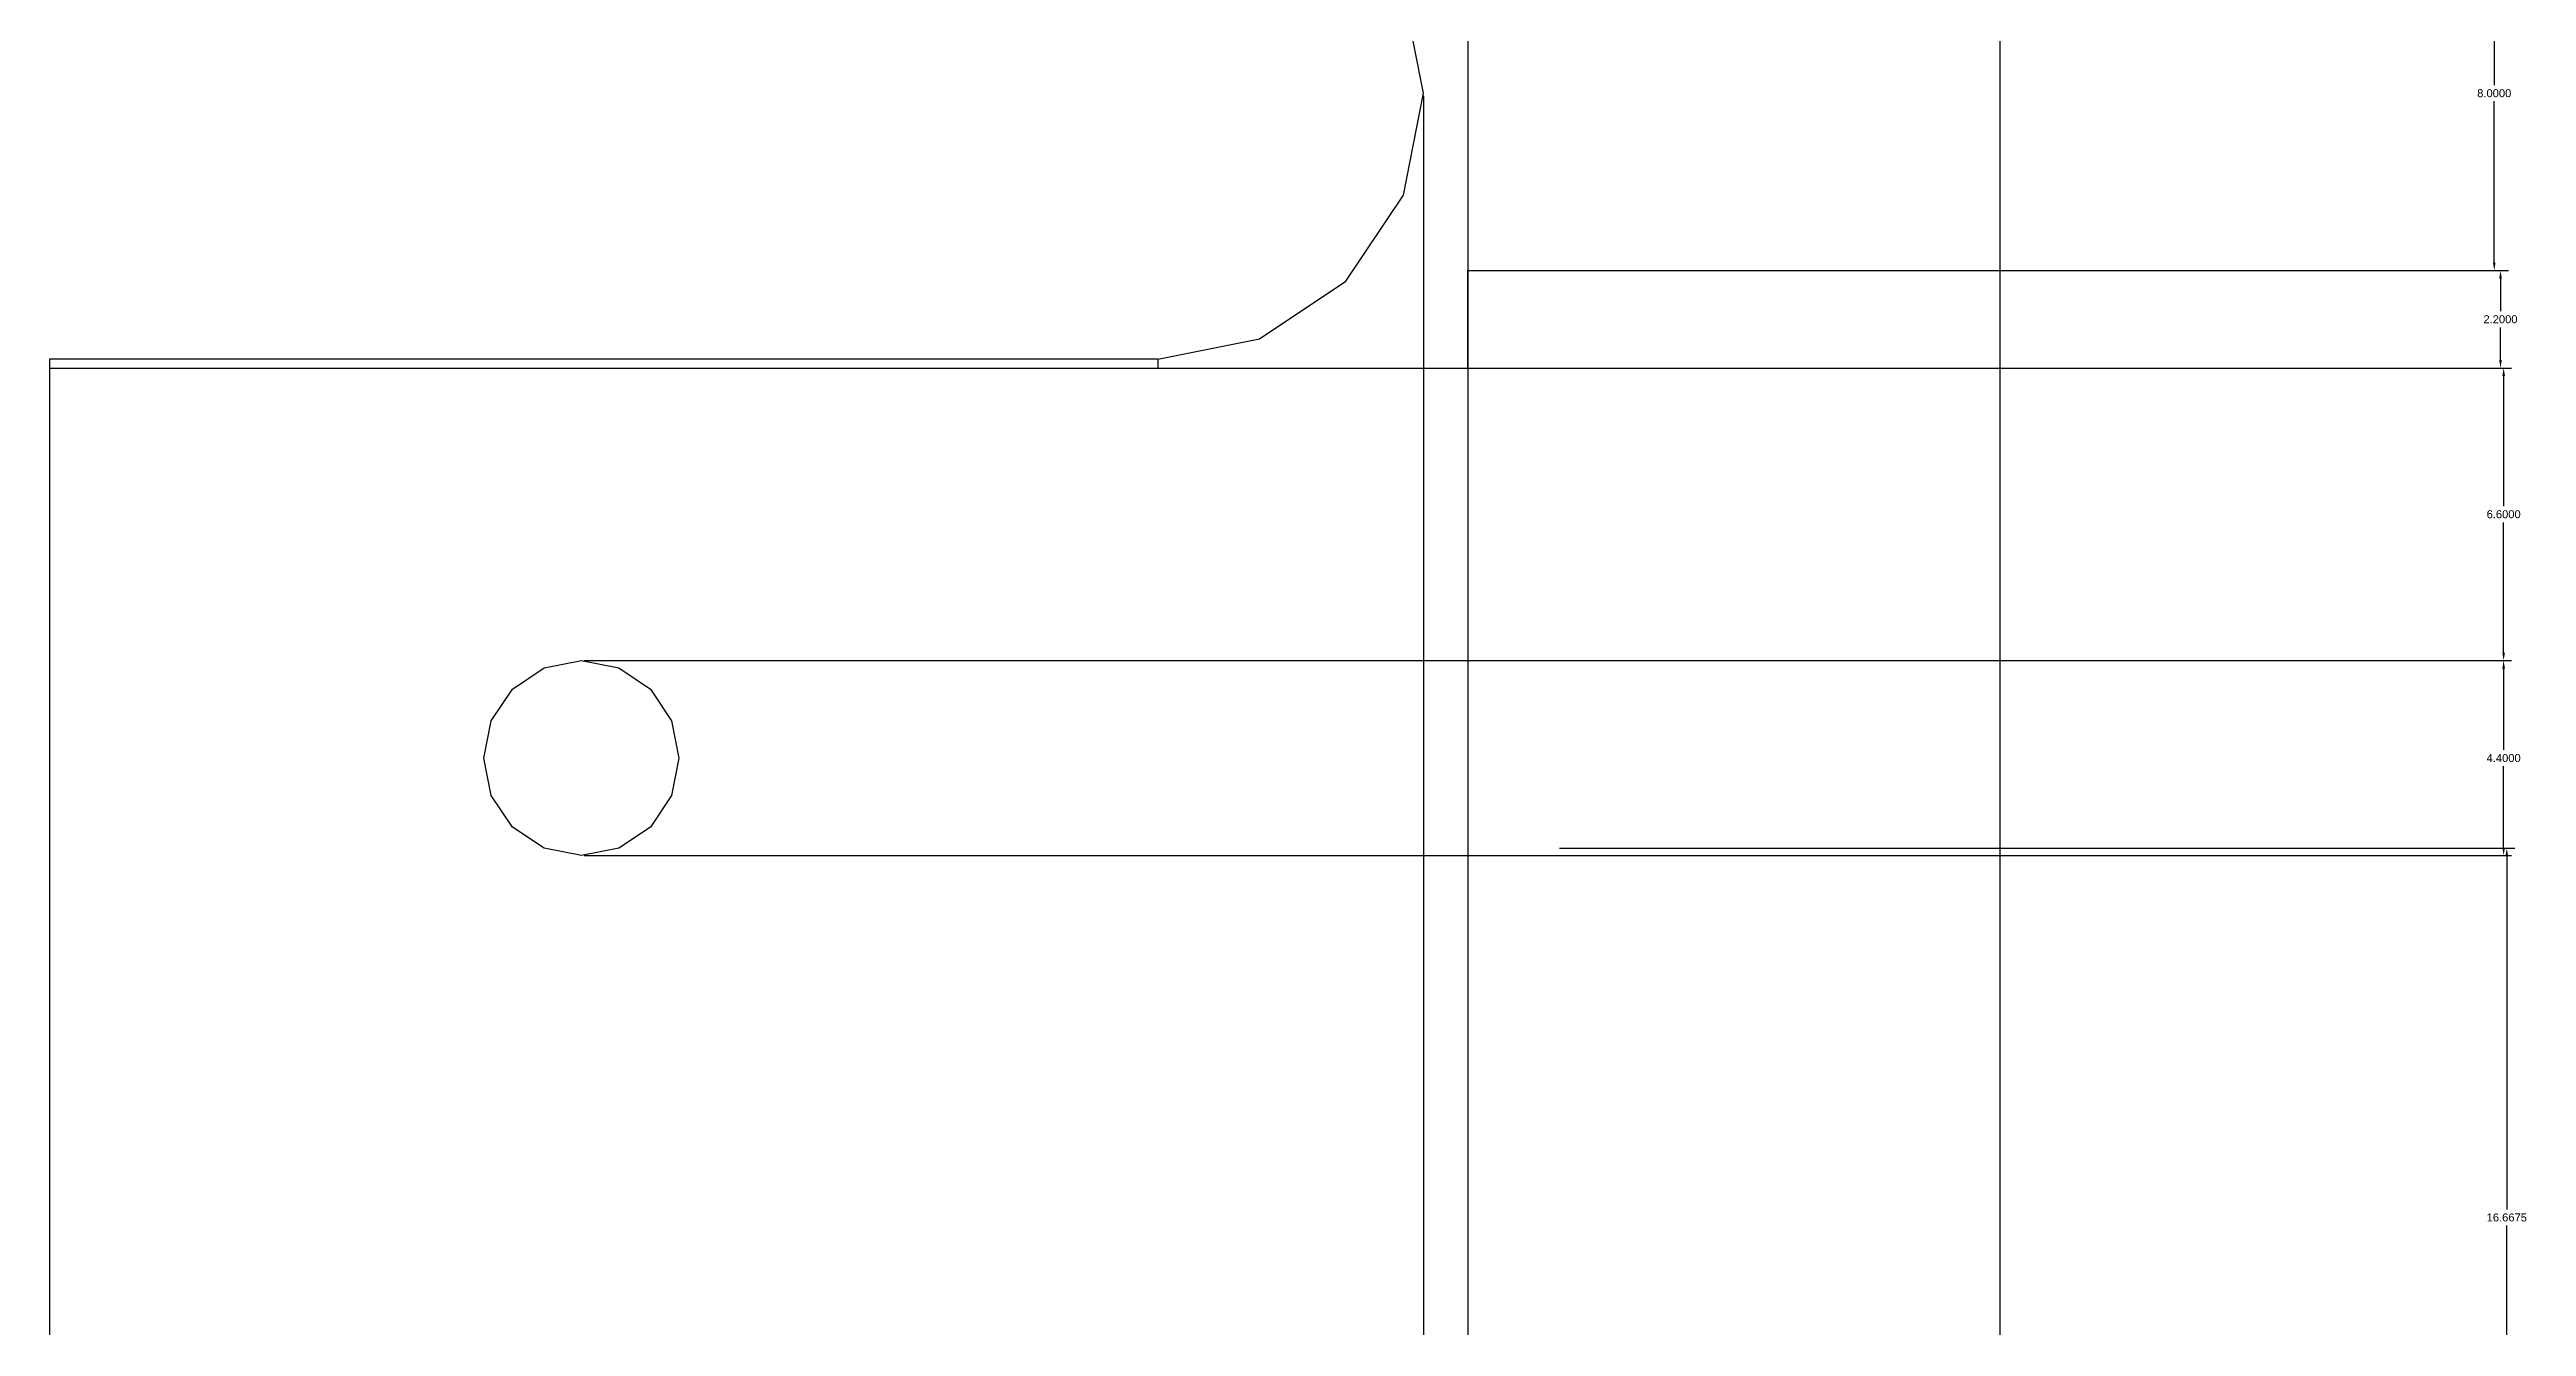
# Model space of a CAD drawing. Extents: x 24 to 80, y -46.1 to 52.5.
# Drawn here: x 24 to 79.9, y -17.3 to 11.5 of the extents above; entities that cross this region are included whole.
import ezdxf

# ---------------------------------------------------------------- set-up
doc = ezdxf.new("R2010")
doc.units = 0
doc.header["$MEASUREMENT"] = 0
doc.layers.get('0').update_dxf_attribs({"linetype": 'CONTINUOUS'})
doc.layers.get('Defpoints').update_dxf_attribs({"linetype": 'CONTINUOUS'})
doc.styles.get("Standard").update_dxf_attribs({"font": 'ARIAL.TTF'})
doc.dimstyles.get("Standard").update_dxf_attribs({"dimtxt": 0.18, "dimasz": 0.18, "dimexe": 0.18, "dimexo": 0.0625, "dimgap": 0.09, "dimtad": 0, "dimtih": 1, "dimtoh": 1, "dimdec": 4, "dimzin": 0, "dimdsep": 46, "dimtxsty": 'STANDARD', "dimcen": 0.09, "dimadec": 0, "dimazin": 0, "dimtfac": 1, "dimtdec": 4, "dimtofl": 0, "dimtmove": 0, "dimatfit": 3, "dimfxl": 1, "dimtolj": 1, "dimtzin": 0, "dimarcsym": 0})

# ---------------------------------------------------------------- blocks, each defined once
blk = doc.blocks.new('UNION003')
at = {"color": 0}
for p, q in [((56, 14.5), (56, 6.5)), ((56, 14.5), (56, 6.5)), ((68, 14.5), (68, 6.5)), ((55, 10.5), (54.543, 12.796)), ((54.543, 8.204), (55, 10.5)), ((53.243, 6.257), (54.543, 8.204)), ((51.296, 4.957), (53.243, 6.257)), ((56, 6.5), (68, 6.5)), ((56, 4.3), (56, 6.5)), ((56, 6.5), (67.415, 6.5)), ((68, 6.5), (68, -31.5)), ((24, 4.5), (24, 3.5)), ((49, 4.5), (24, 4.5)), ((49, 4.5), (51.296, 4.957)), ((49, 4.5), (49, 4.3)), ((24, 4.3), (24, -31.5)), ((24, 4.3), (56, 4.3)), ((34.444, -2.944), (35.158, -2.467)), ((35.158, -2.467), (36, -2.3)), ((36, -2.3), (36.842, -2.467)), ((36.842, -2.467), (37.556, -2.944)), ((33.967, -3.658), (34.444, -2.944)), ((37.556, -2.944), (38.033, -3.658)), ((33.8, -4.5), (33.967, -3.658)), ((38.033, -3.658), (38.2, -4.5)), ((33.967, -5.342), (33.8, -4.5)), ((38.2, -4.5), (38.033, -5.342)), ((34.444, -6.056), (33.967, -5.342)), ((38.033, -5.342), (37.556, -6.056)), ((35.158, -6.533), (34.444, -6.056)), ((37.556, -6.056), (36.842, -6.533)), ((36, -6.7), (35.158, -6.533)), ((36.842, -6.533), (36, -6.7))]:
    blk.add_line(p, q, dxfattribs=at)
blk = doc.blocks.new('*D5')
at = {"color": 0, "linetype": 'Continuous', "lineweight": -2, "transparency": 16777216}
for p, q in [((58.063, -6.533), (79.617, -6.533)), ((79.437, -6.713), (79.437, -14.684)), ((79.437, -23.02), (79.437, -15.048)), ((58.063, -23.2), (79.617, -23.2))]:
    blk.add_line(p, q, dxfattribs=at)
at = {"color": 0, "linetype": 'Continuous', "transparency": 16777216}
for points in [[(79.407, -6.713), (79.467, -6.713), (79.437, -6.533)], [(79.407, -23.02), (79.467, -23.02), (79.437, -23.2)]]:
    blk.add_solid(points, dxfattribs=at)
at = {"layer": 'Defpoints', "color": 0, "linetype": 'Continuous', "transparency": 16777216}
for p in [(58, -6.533), (79.437, -6.533), (58, -23.2)]:
    blk.add_point(p, dxfattribs=at)
at = {"color": 0, "linetype": 'Continuous', "transparency": 16777216, "insert": (79.437, -14.866), "char_height": 0.18, "attachment_point": 5}
blk.add_mtext('\\A1;16.6675', dxfattribs=at)
blk = doc.blocks.new('*D6')
at = {"color": 0, "linetype": 'Continuous', "lineweight": -2, "transparency": 16777216}
for p, q in [((36.063, 4.3), (79.546, 4.3)), ((79.366, 4.12), (79.366, 1.182)), ((79.366, -2.12), (79.366, 0.818)), ((36.063, -2.3), (79.546, -2.3))]:
    blk.add_line(p, q, dxfattribs=at)
at = {"color": 0, "linetype": 'Continuous', "transparency": 16777216}
for points in [[(79.336, 4.12), (79.396, 4.12), (79.366, 4.3)], [(79.336, -2.12), (79.396, -2.12), (79.366, -2.3)]]:
    blk.add_solid(points, dxfattribs=at)
at = {"layer": 'Defpoints', "color": 0, "linetype": 'Continuous', "transparency": 16777216}
for p in [(36, 4.3), (79.366, 4.3), (36, -2.3)]:
    blk.add_point(p, dxfattribs=at)
at = {"color": 0, "linetype": 'Continuous', "transparency": 16777216, "insert": (79.366, 1), "char_height": 0.18, "attachment_point": 5}
blk.add_mtext('\\A1;6.6000', dxfattribs=at)
blk = doc.blocks.new('*D7')
at = {"color": 0, "linetype": 'Continuous', "lineweight": -2, "transparency": 16777216}
for p, q in [((56.063, 6.5), (79.475, 6.5)), ((79.295, 6.32), (79.295, 5.582)), ((79.295, 4.48), (79.295, 5.218)), ((56.063, 4.3), (79.475, 4.3))]:
    blk.add_line(p, q, dxfattribs=at)
at = {"color": 0, "linetype": 'Continuous', "transparency": 16777216}
for points in [[(79.265, 6.32), (79.325, 6.32), (79.295, 6.5)], [(79.265, 4.48), (79.325, 4.48), (79.295, 4.3)]]:
    blk.add_solid(points, dxfattribs=at)
at = {"layer": 'Defpoints', "color": 0, "linetype": 'Continuous', "transparency": 16777216}
for p in [(56, 6.5), (79.295, 6.5), (56, 4.3)]:
    blk.add_point(p, dxfattribs=at)
at = {"color": 0, "linetype": 'Continuous', "transparency": 16777216, "insert": (79.295, 5.4), "char_height": 0.18, "attachment_point": 5}
blk.add_mtext('\\A1;2.2000', dxfattribs=at)
blk = doc.blocks.new('*D8')
at = {"color": 0, "linetype": 'Continuous', "lineweight": -2, "transparency": 16777216}
for p, q in [((56.063, 14.5), (79.334, 14.5)), ((79.154, 14.32), (79.154, 10.682)), ((79.154, 6.68), (79.154, 10.318)), ((56.063, 6.5), (79.334, 6.5))]:
    blk.add_line(p, q, dxfattribs=at)
at = {"color": 0, "linetype": 'Continuous', "transparency": 16777216}
for points in [[(79.124, 14.32), (79.184, 14.32), (79.154, 14.5)], [(79.124, 6.68), (79.184, 6.68), (79.154, 6.5)]]:
    blk.add_solid(points, dxfattribs=at)
at = {"layer": 'Defpoints', "color": 0, "linetype": 'Continuous', "transparency": 16777216}
for p in [(56, 14.5), (79.154, 14.5), (56, 6.5)]:
    blk.add_point(p, dxfattribs=at)
at = {"color": 0, "linetype": 'Continuous', "transparency": 16777216, "insert": (79.154, 10.5), "char_height": 0.18, "attachment_point": 5}
blk.add_mtext('\\A1;8.0000', dxfattribs=at)
blk = doc.blocks.new('*D14')
at = {"color": 0, "linetype": 'Continuous', "lineweight": -2, "transparency": 16777216}
for p, q in [((24, 4.237), (24, -46.136)), ((55, 4.237), (55, -46.136)), ((24.18, -45.956), (38.961, -45.956)), ((54.82, -45.956), (40.039, -45.956))]:
    blk.add_line(p, q, dxfattribs=at)
at = {"color": 0, "linetype": 'Continuous', "transparency": 16777216}
for points in [[(24.18, -45.926), (24.18, -45.986), (24, -45.956)], [(54.82, -45.926), (54.82, -45.986), (55, -45.956)]]:
    blk.add_solid(points, dxfattribs=at)
at = {"layer": 'Defpoints', "color": 0, "linetype": 'Continuous', "transparency": 16777216}
for p in [(24, 4.3), (55, 4.3), (55, -45.956)]:
    blk.add_point(p, dxfattribs=at)
at = {"color": 0, "linetype": 'Continuous', "transparency": 16777216, "insert": (39.5, -45.956), "char_height": 0.18, "attachment_point": 5}
blk.add_mtext('\\A1;31.0000', dxfattribs=at)
blk = doc.blocks.new('*D15')
at = {"color": 0, "linetype": 'Continuous', "lineweight": -2, "transparency": 16777216}
for p, q in [((55, 10.438), (55, -46.065)), ((56, 10.438), (56, -46.065)), ((54.82, -45.885), (54.64, -45.885)), ((56.18, -45.885), (56.36, -45.885))]:
    blk.add_line(p, q, dxfattribs=at)
at = {"color": 0, "linetype": 'Continuous', "transparency": 16777216}
for points in [[(54.82, -45.855), (54.82, -45.915), (55, -45.885)], [(56.18, -45.855), (56.18, -45.915), (56, -45.885)]]:
    blk.add_solid(points, dxfattribs=at)
at = {"layer": 'Defpoints', "color": 0, "linetype": 'Continuous', "transparency": 16777216}
for p in [(55, 10.5), (56, 10.5), (56, -45.885)]:
    blk.add_point(p, dxfattribs=at)
at = {"color": 0, "linetype": 'Continuous', "transparency": 16777216, "insert": (55.5, -45.885), "char_height": 0.18, "attachment_point": 5}
blk.add_mtext('\\A1;1.0000', dxfattribs=at)
blk = doc.blocks.new('*D16')
at = {"color": 0, "linetype": 'Continuous', "lineweight": -2, "transparency": 16777216}
for p, q in [((56, 4.237), (56, -46.065)), ((68, 4.237), (68, -46.065)), ((56.18, -45.885), (61.473, -45.885)), ((67.82, -45.885), (62.527, -45.885))]:
    blk.add_line(p, q, dxfattribs=at)
at = {"color": 0, "linetype": 'Continuous', "transparency": 16777216}
for points in [[(56.18, -45.855), (56.18, -45.915), (56, -45.885)], [(67.82, -45.855), (67.82, -45.915), (68, -45.885)]]:
    blk.add_solid(points, dxfattribs=at)
at = {"layer": 'Defpoints', "color": 0, "linetype": 'Continuous', "transparency": 16777216}
for p in [(56, 4.3), (68, 4.3), (68, -45.885)]:
    blk.add_point(p, dxfattribs=at)
at = {"color": 0, "linetype": 'Continuous', "transparency": 16777216, "insert": (62, -45.885), "char_height": 0.18, "attachment_point": 5}
blk.add_mtext('\\A1;12.0000', dxfattribs=at)
blk = doc.blocks.new('*D17')
at = {"color": 0, "linetype": 'Continuous', "lineweight": -2, "transparency": 16777216}
for p, q in [((36.063, -2.3), (79.546, -2.3)), ((79.366, -2.48), (79.366, -4.318)), ((79.366, -6.52), (79.366, -4.682)), ((36.063, -6.7), (79.546, -6.7))]:
    blk.add_line(p, q, dxfattribs=at)
at = {"color": 0, "linetype": 'Continuous', "transparency": 16777216}
for points in [[(79.336, -2.48), (79.396, -2.48), (79.366, -2.3)], [(79.336, -6.52), (79.396, -6.52), (79.366, -6.7)]]:
    blk.add_solid(points, dxfattribs=at)
at = {"layer": 'Defpoints', "color": 0, "linetype": 'Continuous', "transparency": 16777216}
for p in [(36, -2.3), (79.366, -2.3), (36, -6.7)]:
    blk.add_point(p, dxfattribs=at)
at = {"color": 0, "linetype": 'Continuous', "transparency": 16777216, "insert": (79.366, -4.5), "char_height": 0.18, "attachment_point": 5}
blk.add_mtext('\\A1;4.4000', dxfattribs=at)

msp = doc.modelspace()

# ---------------------------------------------------------------- block references
at = {"color": 0}
msp.add_blockref('UNION003', (0, 0), dxfattribs=at)

# ---------------------------------------------------------------- dimensions: what is measured, and where the dimension line sits
at = {"linetype": 'Continuous'}
for base, p1, p2, picture, middle in [((79.15377, 14.5), (56, 6.5), (56, 14.5), '*D8', (79.15377, 10.5)), ((79.2953, 6.5), (56, 4.3), (56, 6.5), '*D7', (79.2953, 5.4)), ((79.36607, 4.3), (36, -2.3), (36, 4.3), '*D6', (79.36607, 1))]:
    dim = msp.add_linear_dim(base=base, p1=p1, p2=p2, angle=90, dimstyle='Standard', dxfattribs=at)
    dim.commit()
    dim.dimension.update_dxf_attribs({"geometry": picture, "text_midpoint": middle})
for base, p1, p2, picture, middle in [((56, -45.88484), (55, 10.5), (56, 10.5), '*D15', (55.5, -45.88484)), ((55, -45.95563), (24, 4.3), (55, 4.3), '*D14', (39.5, -45.95563)), ((68, -45.88484), (56, 4.3), (68, 4.3), '*D16', (62, -45.88484))]:
    dim = msp.add_linear_dim(base=base, p1=p1, p2=p2, dimstyle='Standard', dxfattribs=at)
    dim.commit()
    dim.dimension.update_dxf_attribs({"geometry": picture, "text_midpoint": middle})
for p1, p2, distance, picture, middle in [((36, -6.7), (36, -2.3), -43.36607, '*D17', (79.36607, -4.5)), ((58, -23.2), (58, -6.53253), -21.43684, '*D5', (79.43684, -14.86627))]:
    dim = msp.add_aligned_dim(p1=p1, p2=p2, distance=distance, dimstyle='Standard', dxfattribs=at)
    dim.commit()
    dim.dimension.update_dxf_attribs({"geometry": picture, "text_midpoint": middle})

doc.saveas('drawing.dxf')
